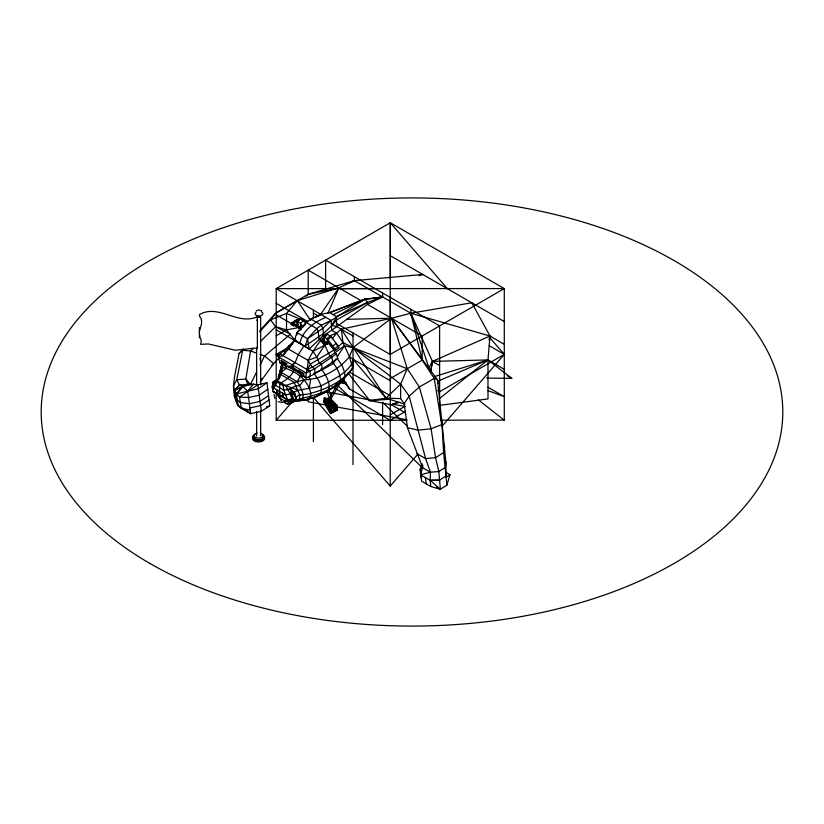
<?xml version="1.0" encoding="UTF-8"?>
<svg xmlns="http://www.w3.org/2000/svg" width="824" height="824" viewBox="0 0 824 824"><rect width="100%" height="100%" fill="white"/><g stroke="black" fill="none" stroke-linecap="round" stroke-linejoin="round"><path stroke-width="1.24" d="M336.501 323.43L390.205 354.444L390.298 222.758L504.288 288.575L504.288 420.209L478.291 399.825M390.298 297.443L390.205 486.067L417.984 454.003M382.594 292.994L382.594 296.939L365.187 299.122L329.662 312.636L320.649 314.366L310.679 319.001L306.168 322.452L296.918 332.556L294.57 339.9L309.154 349.036L323.142 335.749L331.712 330.269L336.583 333.081L342.969 342.568L349.479 356.72L353.012 359.202L352.61 368.132C339.9 386.878 317.642 399.784 294.971 401.164L299.318 399.774L299.802 395.159L294.086 382.243L280.706 374.518L282.869 367.473L282.385 363.312L278.44 376.455L278.461 379.442M314.737 373.869L314.809 368.709L336.46 353.918L337.943 358.584L314.737 373.869L306.147 378.082L294.127 369.76L280.036 363.013L278.378 356.916L280.181 354.001L294.302 340.827M430.808 486.49L421.641 481.195L420.621 474.83L430.437 472.162L430.097 480.299L430.808 486.49L440.346 489.332L446.886 485.109L449.976 474.665L445.578 472.121M277.667 391.987L277.544 392.471A1.308 0.7 65.4 0 0 277.729 393.213L278.265 393.862L278.636 393.357M273.475 388.125L273.63 384.231L275.247 380.472L276.709 381.316M273.146 389.319L272.229 387.404L272.991 381.986L275.247 380.472L275.597 385.416L273.259 387.754L272.754 391.441L291.057 401.772L294.745 401.288L296.074 399.29C295.383 392.76 307.249 395.602 310.823 393.223C326.675 389.186 342.547 381.461 352.61 368.132L349.479 356.72L353.012 347.666L391.472 318.239L410.826 313.233L471.781 302.769L489.992 336.038L504.288 344.288M346.482 319.341L391.472 318.239L437.472 379.782L441.829 421.27L443.611 452.531L446.886 485.109M281.829 396.519L280.15 395.705L279.48 391.349L279.851 383.654C285.341 380.255 291.984 376.218 294.127 369.76L292.232 364.919L295.116 362.622L298.298 354.753L303.829 345.967L299.895 342.98C302.696 330.434 314.418 321.793 325.902 317.405M289.657 388.794L291.13 389.639L290.893 394.202L292.376 399.032L291.253 401.154L292.716 401.988L296.074 399.29L294.209 391.863C302.521 388.341 312.255 388.732 321.02 385.962C332.165 379.823 344.782 374.982 351.941 363.775L353.012 359.202L390.205 380.678M279.552 375.167L281.684 363.26M292.716 401.988L293.622 399.753L291.13 389.639L294.477 392.523L294.333 394.305L296.074 399.29L293.622 399.753L291.366 398.445M332.968 361.767L331.804 357.297L329.868 356.174L324.8 345.102L323.945 336.831L327.921 339.529L328.508 343.371L333.39 348.923L335.646 350.231L339.138 347.553L331.413 336.862L327.447 334.153C318.713 340.796 313.336 350.973 308.011 360.356C308.413 366.495 305.549 372.036 306.147 378.082L304.684 375.847M274.083 394.459L274.825 398.435M441.829 421.27L445.887 462.171L445.393 467.321L438.852 471.555L430.365 472.204L422.702 467.774L407.447 427.708L404.172 403.585L400.639 398.62L400.639 384.139L407.272 368.74L391.472 318.239L341.332 329.239L336.583 333.081L332.113 339.004M421.62 477.807L420.621 474.83L422.908 465.714M280.078 376.97L274.268 384.602L273.856 388.341L272.229 387.404L272.991 381.986M335.832 405.645L335.533 408.302L336.388 408.797L336.954 405.439L330.537 398.672L324.326 398.136L323.832 402.112L330.579 413.566L337.428 410.053L336.954 405.439L328.632 398.507L332.505 400.742L324.326 398.136L325.284 401.494M302.676 400.567L307.249 399.321L307.105 399.887L298.329 400.711L307.105 399.887L310.545 396.56L310.823 393.223L309.278 388.362L310.545 379.565L308.773 377.196M276.39 393.542L276.74 391.369L278.491 394.748M329.713 404.059L330.197 399.413L329.075 403.389L328.251 400.361L330.3 398.754M430.787 371.212L432.425 361.386L410.826 313.233L410.826 309.288M430.767 370.954L432.425 361.386L489.992 336.038L487.993 359.923L487.993 398.919L439.099 405.459M243.183 348.974L238.95 353.64C236.467 370.852 228.907 389.381 238.074 405.676L241.185 408.261L250.774 413.638L261.352 411.289L269.757 405.882L266.966 382.748L257.85 384.818L239.557 397.024L241.185 408.261L250.28 410.136M331.969 405.357L332.422 402.823L330.991 399.867M330.712 404.636L330.929 399.836M256.418 353.084L250.578 350.993L242.689 350.252L236.735 379.751L233.305 385.889L238.074 405.676L250.774 413.638L247.622 391.184L242.843 386.466L239.465 384.942L236.735 379.751L245.84 379.009L250.362 384.499L256.625 371.974M280.706 374.518L276.998 380.544L275.597 385.416L283.714 390.102L287.864 389.639L295.662 385.972L299.534 385.817L304.272 379.833C321.494 379.349 338.602 369.883 349.479 356.72M489.034 339.941L489.992 336.038L410.826 313.233L354.361 280.644L308.197 294.312L276.205 312.78M295.466 398.744L295.898 396.983M333.73 404.429L333.947 403.698M294.477 392.523L295.96 397.353L294.745 401.288L295.064 400.32C310.421 395.983 326.664 393.306 339.55 382.913L340.549 379.988C339.921 373.066 336.573 366.659 331.887 361.612M273.867 381.873L276.648 381.718L274.268 384.602L273.259 387.754L285.691 394.933L287.535 399.97L291.995 398.816L290.254 393.831L285.619 385.519L276.998 380.544L275.71 382.614L276.545 383.098M295.239 399.619L295.96 397.353M315.345 317.683L320.649 314.366L331.155 320.433L331.712 330.269L367.473 304.386L367.473 302.408L365.187 299.122L331.155 320.433L321.329 325.14L316.818 328.601L307.568 338.705L305.22 346.049L323.554 333.432L331.938 325.511L336.501 320.011L367.473 302.408L382.594 296.939L382.243 297.577M343.907 379.37L345.05 376.527L344.597 372.293L341.919 365.114L337.232 358.697M286.288 364.393L286.639 363.59L280.963 360.315L281.715 361.746L286.803 364.682L286.639 363.59M328.034 313.007L338.87 287.875L354.361 280.644L422.753 274.464L419.107 275.618M309.278 388.362C304.88 377.33 293.777 370.543 282.869 367.473L278.44 376.455L278.842 379.081L276.998 380.544M422.218 464.777L420.199 469.124L420.621 474.83L430.097 480.299L440.346 489.332L438.852 471.555L435.546 457.681L431.086 428.758L419.344 387.023L407.272 368.74L353.012 347.666L342.969 342.568L341.332 329.239L385.951 398.147L404.903 404.254M260.034 365.135L264.586 356.019L290.378 334.153L275.607 326.726L270.591 319.856L275.319 313.553L297.361 300.564L338.87 287.875L319.949 315.293M281.798 396.663L282.756 394.84L283.899 397.868M259.993 316.859L258.839 317.322A2.019 1.164 0 0 1 257.366 317.055L256.676 315.963M276.483 381.718L283.219 385.601L285.619 385.519L297.248 381.677L300.245 376.156L303.572 375.929M336.048 358.728L333.483 363.466L322.091 369.863L315.808 372.427M504.288 369.327L487.993 359.923L432.425 361.386L428.943 367.792L410.826 313.233L411.032 315.757M338.283 383.047L329.394 398.25L329.713 399.177L330.991 398.795L341.641 380.575M330.991 398.795L330.795 397.662M322.194 368.524L321.535 364.332L319.269 363.024L316.766 357.153L313.048 351.281L294.611 340.642L292.139 342.928L291.614 344.71L286.69 350.118L282.993 355.628L286.69 350.118L288.596 349.139L308.011 360.356L312.409 367.329L314.809 368.709L306.075 372.912L278.378 356.916L282.993 355.628L295.486 339.303M337.222 356.782L344.442 345.771L353.012 347.666L390.205 369.131M260.703 380.544L262.094 378.443M284.795 364.908L286.443 368.194L281.108 372.355L279.758 374.405L279.975 376.115M404.172 403.585L409.168 396.128L419.344 387.023L434.258 378.412L437.472 379.782M288.596 349.139L294.611 340.642M260.147 382.171L273.661 363.538L278.883 358.141M273.63 384.231L275.628 381.636M325.295 336.831L327.447 334.153M279.758 371.315L282.869 367.473M275.247 380.472L272.641 383.665L274.268 384.602M236.066 399.712L234.562 390.411L242.843 386.466L253.421 384.128L239.465 384.942L234.634 390.401L236.395 394.068L247.622 391.184L253.421 384.128L257.85 384.818L261.352 411.289M335.111 385.653L337.047 383.315M330.579 413.566L334.791 408.519L337.428 410.053L324.326 398.136L336.954 405.439L323.832 402.112L329.301 405.305L330.579 413.566L326.562 403.698M239.465 384.942L234.562 390.411L236.395 394.068L242.843 386.466L247.663 383.963L249.466 384.324M242.112 407.859L238.074 405.676L236.395 394.068L242.843 386.466L234.634 390.401L236.498 394.047M289.564 400.989L291.995 398.816L291.057 401.772L285.207 401.185L284.445 402.369L287.576 404.131L290.089 403.636L291.789 401.649L288.719 401.824L283.549 400.227M406.84 420.261L276.205 420.261L291.356 402.761M441.922 426.399L504.288 354.392L489.641 337.479M329.507 398.043L330.115 397.621M260.096 330.331L275.319 313.553M259.601 331.835L270.591 319.856L286.525 313.408L297.361 300.564L310.607 320.577M253.256 348.387L250.578 350.993L245.84 379.009L247.663 383.963M260.415 341.455L275.607 326.726L286.525 329.858L299.957 327.324M430.437 472.162L425.596 458.577L409.168 396.128L400.639 384.139L385.951 398.147L369.801 400.629L349.52 388.928L342.29 379.184M297.093 334.925L296.918 332.556L305.519 324.44M331.155 320.433L322.781 328.354L307.568 338.705L296.918 332.556M288.41 349.345L285.681 351.899L283.281 350.509M306.301 296.043L308.197 294.312L338.87 287.875M256.223 311.019L258.798 309.824L261.754 310.998M238.95 353.64L242.689 350.252M271.693 365.187L273.661 363.538L264.586 356.019L259.921 354.341M338.427 346.317L342.969 342.568M295.116 362.622L292.232 364.919M439.058 398.847L487.993 359.923L511.786 378.36L486.788 378.082M300.08 318.775L296.589 321.442L297.176 325.284L293.21 325.727L290.954 324.429L291.222 323.379L296.249 320.062L300.08 318.775L303.912 320.567L305.642 323.523M300.904 318.826L297.413 321.504L292.757 322.73L293.21 325.727M303.912 320.567L300.42 323.235L301.079 327.54L292.757 322.73M330.445 335.883L326.953 338.561L327.612 342.856L327.035 344.051L313.048 351.281M331.413 336.862L327.921 339.529L335.646 350.231M328.786 342.712L327.035 344.051L319.053 339.447L318.26 331.804L316.818 328.601L306.168 322.452M333.39 348.923L332.927 345.926L336.419 343.258L336.676 344.926M338.468 345.956L334.966 348.634L331.227 346.471M344.442 345.771C332.711 354.629 320.515 363.271 307.228 369.616L310.617 363.93L333.885 350.076L331.887 346.018M324.409 337.49L321.751 339.467L332.927 345.926M199.439 337.541L199.954 337.16L199.15 332.443L200.005 329.106L199.439 327.798L200.242 328.096C201.962 324.244 202.477 319.372 199.501 316.004L199.439 314.531C218.669 303.572 237.714 325.799 257.366 316.725L257.366 348.49L254.503 348.13L235.427 350.252L208.348 343.958L200.716 344.37L201.231 341.26L200.716 338.633L199.439 337.541L199.439 334.513M446.175 477.364L449.976 474.665M267.748 389.216L259.107 395.304L248.508 397.498L239.557 397.024L236.395 394.068M266.966 382.748L258.2 388.835L247.622 391.184M268.521 395.664L259.962 401.422L249.384 403.739L240.351 402.534L237.23 399.877M269.036 399.908L260.549 405.593L249.971 407.942M439.511 480.186L430.097 480.299L439.511 480.186L446.052 475.963L445.887 462.171M326.984 390.514L329.518 399.146L331.433 398.116L330.805 398.486M327.798 343.248L324.8 345.102L316.766 357.153L308.011 360.356M324.594 344.978L320.886 340.508L323.883 338.716L320.886 340.508L324.965 345.431M447.391 288.688L390.298 222.758L276.205 288.627L276.205 382.171M276.205 335.811L286.525 329.858L286.525 313.408L307.558 322.318M285.032 349.345L276.205 354.444L278.687 357.307M390.205 354.444L504.288 288.575L276.205 288.627L320.989 314.48M390.205 378.597L422.187 360.129L422.187 335.976L367.473 304.386L382.594 296.939L362.91 299.771L329.662 312.636L336.501 316.581L367.473 302.408M390.205 414.874L405.14 406.253M405.645 411.341L390.205 420.261L332.103 386.714M422.702 467.774L420.199 469.124L420.642 471.544M320.072 394.366L313.645 397.724L308.31 399.053M290.089 403.636L293.993 401.659M358.327 302.027L365.187 299.122L333.081 314.613M348.603 283.198L354.361 280.644L354.361 276.699M397.168 402.297L391.472 404.811L369.801 400.629L347.924 372.829M437.668 381.234L487.993 359.923L434.403 376.609M296.249 320.062L291.222 323.379L294.961 325.531M329.559 335.976L336.583 333.081M329.518 399.146L326.984 399.702L328.416 404.224L327.293 403.575L326.304 400.134M321.144 393.8L324.594 392.554L328.663 389.598C330.671 381.831 325.089 374.642 321.154 368.39M376.795 298.978L382.594 296.939L378.906 297.835M399.97 402.153L391.472 404.811L405.738 413.051M287.082 366.381L291.078 366.124L297.845 370.738L300.142 373.921M266.317 406.881L269.757 405.882M281.108 372.355L297.248 381.677L304.272 379.833M292.86 401.381L299.318 399.774L301.625 400.34C305.704 394.068 300.101 387.218 297.248 381.677M282.519 402.483L278.203 401.731M341.084 381.615L343.495 381.378M369.801 400.629L389.793 399.249M290.759 401.71L288.719 401.824L287.576 404.131L282.993 401.525M440.892 420.199L504.618 420.013M340.178 288.627L374.941 288.575M280.047 354.444L276.205 354.444L279.491 356.339M311.4 397.704L313.645 397.724L316.972 396.406L320.732 393.275C323.152 385.931 317.889 378.896 313.717 373.282M400.639 398.62L385.951 398.147L353.012 359.202M339.993 382.264L346.286 382.995M300.245 376.156L305.117 376.753M320.886 340.508L323.142 340.868M258.839 317.322L258.005 316.807M327.004 405.212L308.197 401.793L308.197 399.331M337.047 407.046L406.994 419.776M280.036 363.013L282.395 363.446M325.614 391.73L371.449 400.237M392.533 404.151L404.924 406.448M336.501 326.459L331.938 325.511L336.501 316.581L336.501 326.459L353.012 335.986M329.796 403.616L328.467 403.338L328.786 404.471L332.742 406.747L333.37 403.441L331.495 400.165L333.936 403.698M339.962 382.532L346.193 383.933M407.447 427.708L418.293 430.179L431.086 428.758L441.674 424.669L434.258 378.412L422.187 360.129L391.472 318.239L392.348 319.846M487.993 390.638L504.288 396.684L487.993 387.27M285.619 385.519L297.845 390.051L297.217 389.69M272.754 391.441L275.968 393.058M287.524 399.805L291.057 401.772L284.671 398.167M416.913 453.653L425.596 458.577L435.546 457.681L443.611 452.531L444.672 446.618L443.662 444.27M436.617 487.2L440.346 489.332M390.298 255.718L504.288 321.535M489.188 345.668L504.288 354.392L439.614 391.73L437.554 390.545M507.327 375.785L511.786 378.36M361.829 301.121L308.197 270.159L308.197 294.312M432.425 361.386L439.614 365.537M437.596 382.779L439.614 383.953M313.398 313.12L318.713 316.189M310.679 319.001L321.329 325.14L322.781 328.354L323.554 333.432L323.142 335.749L325.089 336.862M276.205 303.325L307.929 321.638M302.758 327.2L300.42 323.235L297.413 321.504L299.163 327.962L301.337 329.209M276.205 314.861L291.521 323.698M293.715 324.965L300.276 328.755M336.46 353.918L334.946 353.043L333.885 350.076M276.205 329.806L294.807 340.539M349.695 372.232L390.205 395.623M288.863 345.472L290.378 346.348M280.181 354.001L310.04 371.243L310.154 376.517M298.463 370.409L304.128 373.684L303.716 374.457L298.628 371.511L298.463 370.409L299.143 371.809M287.792 366.103L301.512 374.024M324.234 398.94L337.047 406.345M323.997 400.752L337.253 408.405M287.02 389.155L287.864 389.639M274.629 382.933L275.267 383.304M274.083 392.049L283.518 397.415M282.714 399.753L280.222 398.311L276.679 393.934M257.366 320.608L256.769 320.124M294.57 339.9L298.504 342.887M353.012 347.666L400.639 384.139M247.076 410.764L250.774 413.638M407.417 426.338L382.614 402.308L382.594 424.628M336.419 384.18L421.27 466.714M277.379 394.572L281.53 400.691L278.79 396.097M390.205 486.067L313.398 397.384L313.398 441.726M234.088 395.994L236.251 398.651M286.525 329.858L294.24 339.478M299.163 327.962L300.667 330.002M291.13 389.639L294.333 394.305L291.881 394.768L290.254 393.831L285.691 394.933L283.714 390.102L283.219 385.601M283.569 363.662L286.443 368.194M343.402 379.091L349.52 388.928M259.807 358.162L260.487 360.438M328.714 388.887L330.857 396.148M325.645 399.764L326.644 403.193L324.471 401.937L324.244 400.897M272.579 385.725L273.177 387.929M410.826 313.233L422.187 360.129M307.568 338.705L309.154 349.036M421.085 473.954L421.517 476.375M282.478 393.079L283.147 397.436M276.473 389.608L277.142 393.975M425.359 477.56L426.317 483.894M257.397 316.014L257.428 316.838M439.614 407.911L439.614 325.913L325.614 260.096L325.614 289.492M422.187 463.912L422.187 466.374M390.298 222.758L390.298 278.481M353.012 332.968L353.012 464.602M313.398 310.102L313.398 318.96M276.205 394.768L276.205 420.261M260.662 317.333L260.662 384.88M260.662 410.373L260.662 435.865M256.645 347.697L256.645 384.839M256.645 411.722L256.645 436.051M199.439 327.798L199.439 331.094M262.434 434.485A6.046 3.492 0 0 1 262.846 439.625A6.046 3.492 0 0 1 253.936 439.408A6.046 3.492 0 0 1 255.08 434.31M264.236 437.276A6.046 3.492 0 0 1 259.879 441.88A6.046 3.492 0 0 1 252.535 438.79M252.608 437.874A6.046 3.492 0 0 1 253.071 437.008M262.207 435.68A4.46 2.575 0 0 1 259.529 439.676A4.46 2.575 0 0 1 254.163 436.72M260.435 433.177A4.46 2.575 0 0 1 261.981 437.163A4.46 2.575 0 0 1 254.915 436.998A4.46 2.575 0 0 1 257.026 433.094M261.496 311.977A3.873 2.235 0 0 1 261.981 315.128A3.873 2.235 0 0 1 256.522 315.417A3.873 2.235 0 0 1 256.037 312.265M260.199 316.91A2.019 1.164 0 0 1 259.817 317.116M331.742 407.015L330.599 412.227L329.6 405.769L331.742 407.015M332.237 407.324L331.135 412.361L334.328 408.539L332.237 407.324M334.904 408.828L331.712 412.649L336.903 409.992L334.904 408.828M326.438 403.884L324.378 402.678L329.487 411.351L326.438 403.884M329.137 405.449L326.922 404.162L330.167 412.103L329.137 405.449M149.803 563.379A370.8 214.075 0 0 0 770.162 467.404A370.8 214.075 0 0 0 316.035 205.217A370.8 214.075 0 0 0 149.803 563.379"/></g></svg>
